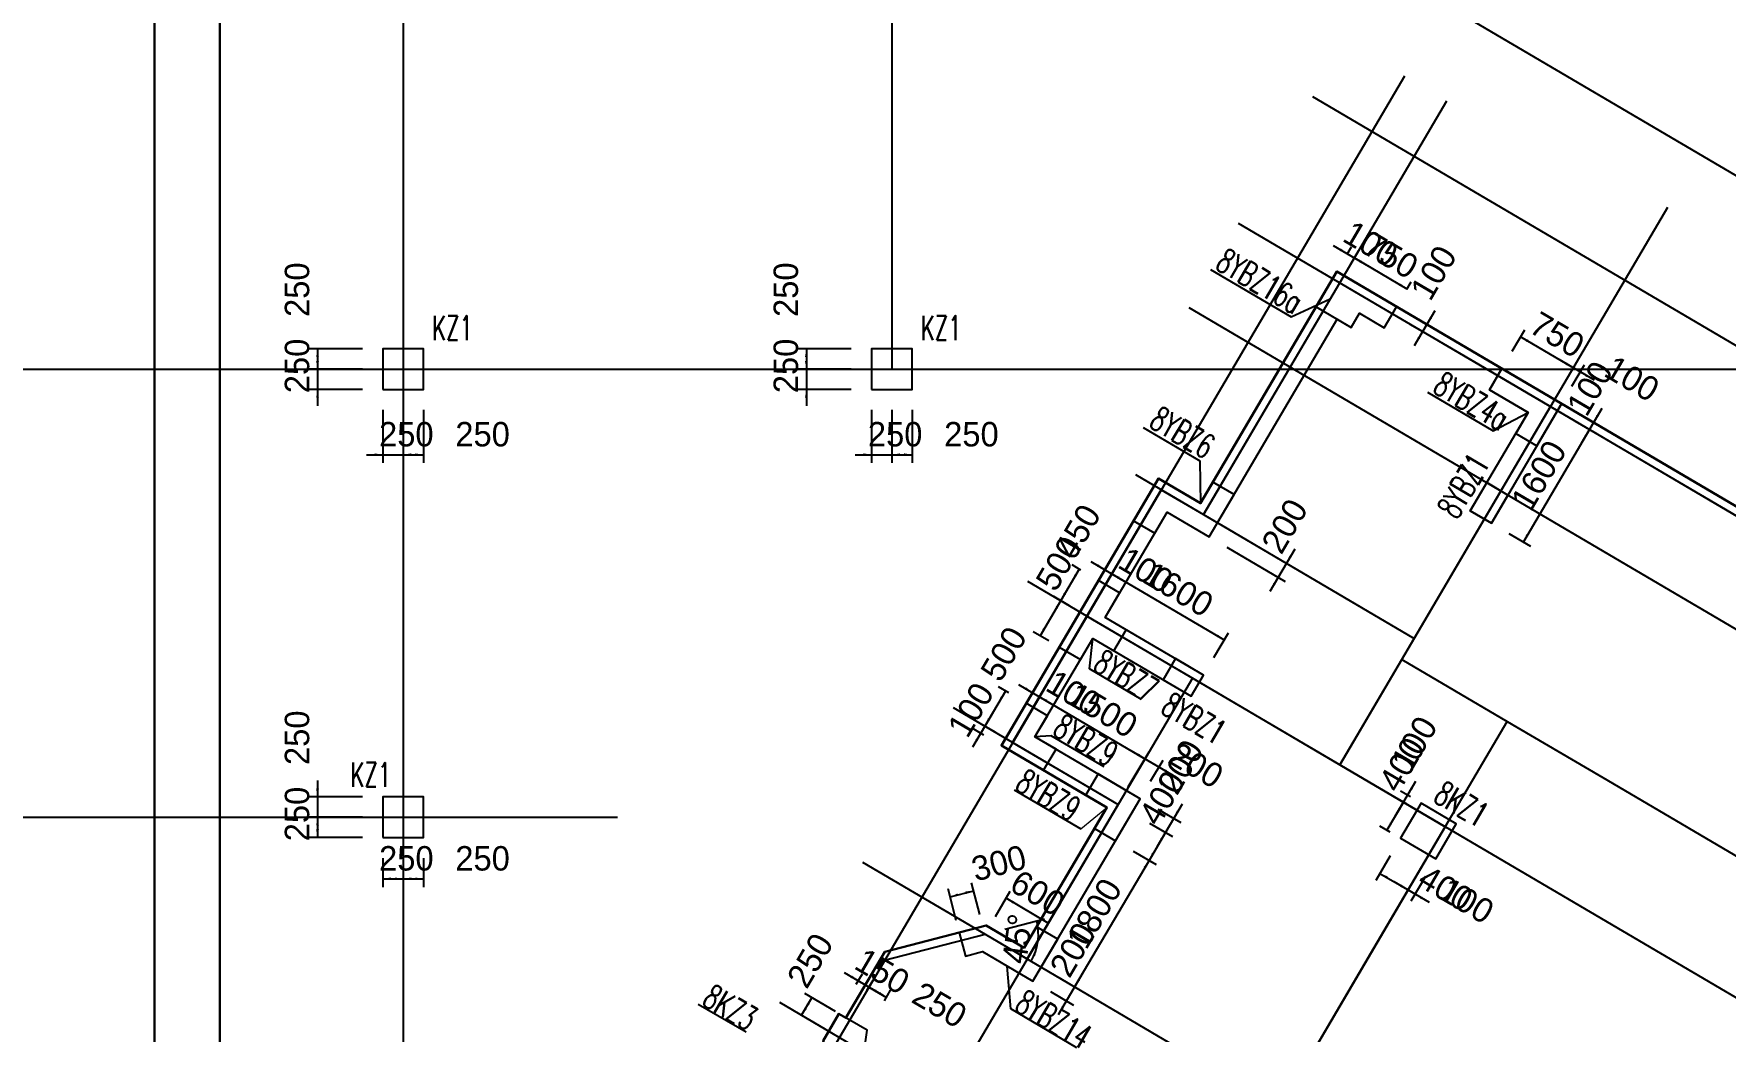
# Model space of a CAD drawing. Extents: x 387171 to 699106, y 11966 to 245688.
# Drawn here: x 574726 to 595486, y 181962 to 194205 of the extents above; entities that cross this region are included whole.
import ezdxf

# ---------------------------------------------------------------- set-up
doc = ezdxf.new("R2010")
doc.units = 0
doc.header["$LTSCALE"] = 100
doc.header["$MEASUREMENT"] = 0
for name, color, linetype in [('b边缘构件', 235, 'Continuous'), ('COLU', 7, 'Continuous'), ('colu-主楼', 7, 'Continuous'), ('DIM', 3, 'Continuous'), ('DOTE', 253, 'Continuous'), ('h后浇带', 51, 'Continuous'), ('NUM', 7, 'Continuous'), ('wall-主楼', 2, 'Continuous'), ('Y阴影', 254, 'Continuous'), ('小尺寸', 4, 'Continuous'), ('网格', 253, 'Continuous'), ('边缘构件标注', 1, 'Continuous')]:
    doc.layers.add(name, color=color, linetype=linetype)
doc.layers.add('配箍校核', color=2, linetype='ByLayer', lineweight=18)
doc.styles.get("Standard").update_dxf_attribs({"font": 'standard'})
doc.styles.add('tk', font='tk')
doc.dimstyles.get("Standard").update_dxf_attribs({"dimtxt": 300, "dimasz": 100, "dimexe": 100, "dimexo": 250, "dimgap": 100, "dimtad": 0, "dimtoh": 1, "dimdec": 0, "dimdsep": 46, "dimcen": 0.09, "dimclrt": 7, "dimadec": 0, "dimazin": 0, "dimtfac": 1, "dimtdec": 4, "dimtofl": 0, "dimtmove": 0, "dimatfit": 3, "dimfxl": 1, "dimtolj": 1, "dimtzin": 0, "dimarcsym": 0})

# ---------------------------------------------------------------- blocks, each defined once
blk = doc.blocks.new('*D2831')
at = {"layer": '小尺寸', "color": 0, "linetype": 'ByBlock', "lineweight": -2}
for p, q in [((591672, 190378), (591925, 190809)), ((591617, 190642), (591860, 190500)), ((591667, 190729), (591910, 190586))]:
    blk.add_line(p, q, dxfattribs=at)
for points in [[(591824, 190637), (591860, 190731), (591889, 190714)], [(591773, 190550), (591737, 190456), (591708, 190473)]]:
    blk.add_solid(points, dxfattribs=at)
at = {"layer": '小尺寸', "color": 7, "linetype": 'Continuous', "lineweight": -2, "insert": (591908, 191272), "char_height": 300, "width": 476.67, "attachment_point": 5, "rotation": 59.5454, "style": 'tk'}
blk.add_mtext('100', dxfattribs=at)
blk = doc.blocks.new('*D3752')
at = {"layer": '小尺寸', "color": 0, "linetype": 'ByBlock', "lineweight": -2}
for p, q in [((589298, 188178), (590187, 187655)), ((589369, 187904), (590086, 187483)), ((590202, 187878), (589898, 187361))]:
    blk.add_line(p, q, dxfattribs=at)
for points in [[(590101, 187706), (590137, 187800), (590166, 187783)], [(589999, 187533), (589963, 187439), (589934, 187455)]]:
    blk.add_solid(points, dxfattribs=at)
at = {"layer": '小尺寸', "color": 7, "linetype": 'Continuous', "lineweight": -2, "insert": (590080, 188163), "char_height": 300, "width": 566.67, "attachment_point": 5, "rotation": 59.5454, "style": 'tk'}
blk.add_mtext('200', dxfattribs=at)
blk = doc.blocks.new('*D3659')
at = {"layer": '小尺寸', "color": 0, "linetype": 'ByBlock', "lineweight": -2}
for p, q in [((593972, 189606), (593718, 189175)), ((593643, 189451), (593906, 189297)), ((593693, 189538), (593956, 189383))]:
    blk.add_line(p, q, dxfattribs=at)
for points in [[(593820, 189347), (593783, 189253), (593755, 189269)], [(593870, 189433), (593907, 189528), (593935, 189511)]]:
    blk.add_solid(points, dxfattribs=at)
at = {"layer": '小尺寸', "color": 7, "linetype": 'Continuous', "lineweight": -2, "insert": (593826, 189852), "char_height": 300, "width": 476.67, "attachment_point": 5, "rotation": 59.5454, "style": 'tk'}
blk.add_mtext('100', dxfattribs=at)
blk = doc.blocks.new('*D4577')
at = {"layer": '小尺寸', "color": 0, "linetype": 'ByBlock', "lineweight": -2}
for p, q in [((593820, 189347), (593009, 187968)), ((593643, 189451), (593906, 189297)), ((592832, 188072), (593095, 187917))]:
    blk.add_line(p, q, dxfattribs=at)
for points in [[(593820, 189347), (593783, 189253), (593755, 189269)], [(593009, 187968), (593045, 188063), (593074, 188046)]]:
    blk.add_solid(points, dxfattribs=at)
at = {"layer": '小尺寸', "color": 7, "linetype": 'Continuous', "lineweight": -2, "insert": (593199, 188784), "char_height": 300, "width": 685, "attachment_point": 5, "rotation": 59.5454, "style": 'tk'}
blk.add_mtext('1600', dxfattribs=at)
blk = doc.blocks.new('*D4158')
at = {"layer": '小尺寸', "color": 0, "linetype": 'ByBlock', "lineweight": -2}
for p, q in [((593880, 189953), (593449, 190207)), ((593468, 189844), (593672, 190192)), ((593604, 189880), (593758, 190141))]:
    blk.add_line(p, q, dxfattribs=at)
for points in [[(593621, 190105), (593526, 190142), (593543, 190170)], [(593707, 190055), (593802, 190018), (593785, 189990)]]:
    blk.add_solid(points, dxfattribs=at)
at = {"layer": '小尺寸', "color": 7, "linetype": 'Continuous', "lineweight": -2, "insert": (594343, 189971), "char_height": 300, "width": 476.67, "attachment_point": 5, "rotation": 329.5454, "style": 'tk'}
blk.add_mtext('100', dxfattribs=at)
blk = doc.blocks.new('*D338')
at = {"layer": '小尺寸', "color": 0, "linetype": 'ByBlock', "lineweight": -2}
for p, q in [((592872, 190311), (593025, 190572)), ((593621, 190105), (592975, 190485)), ((593468, 189844), (593672, 190192))]:
    blk.add_line(p, q, dxfattribs=at)
for points in [[(592975, 190485), (593069, 190449), (593052, 190420)], [(593621, 190105), (593526, 190142), (593543, 190170)]]:
    blk.add_solid(points, dxfattribs=at)
at = {"layer": '小尺寸', "color": 7, "linetype": 'Continuous', "lineweight": -2, "insert": (593424, 190511), "char_height": 300, "width": 566.67, "attachment_point": 5, "rotation": 329.5454, "style": 'tk'}
blk.add_mtext('750', dxfattribs=at)
blk = doc.blocks.new('*D213')
at = {"layer": '小尺寸', "color": 0, "linetype": 'ByBlock', "lineweight": -2}
for p, q in [((587579, 187622), (587472, 187685)), ((587558, 187635), (587330, 187247)), ((587437, 187184), (587244, 187297))]:
    blk.add_line(p, q, dxfattribs=at)
for points in [[(587558, 187635), (587522, 187540), (587493, 187557)], [(587330, 187247), (587366, 187341), (587395, 187324)]]:
    blk.add_solid(points, dxfattribs=at)
at = {"layer": '小尺寸', "color": 7, "linetype": 'Continuous', "lineweight": -2, "insert": (587539, 188096), "char_height": 300, "width": 576.67, "attachment_point": 5, "rotation": 59.5454, "style": 'tk'}
blk.add_mtext('450', dxfattribs=at)
blk = doc.blocks.new('*D898')
at = {"layer": '小尺寸', "color": 0, "linetype": 'ByBlock', "lineweight": -2}
for p, q in [((587699, 187728), (588130, 187475)), ((587921, 187711), (587922, 187713)), ((588007, 187660), (588008, 187662))]:
    blk.add_line(p, q, dxfattribs=at)
for points in [[(587871, 187627), (587777, 187663), (587794, 187692)], [(587958, 187576), (588052, 187540), (588035, 187511)]]:
    blk.add_solid(points, dxfattribs=at)
at = {"layer": '小尺寸', "color": 7, "linetype": 'Continuous', "lineweight": -2, "insert": (588376, 187620), "char_height": 300, "width": 476.67, "attachment_point": 5, "rotation": 329.5454, "style": 'tk'}
blk.add_mtext('100', dxfattribs=at)
blk = doc.blocks.new('*D464')
at = {"layer": '小尺寸', "color": 0, "linetype": 'ByBlock', "lineweight": -2}
for p, q in [((587958, 187576), (589337, 186765)), ((588007, 187660), (588008, 187662)), ((589209, 186548), (589388, 186851))]:
    blk.add_line(p, q, dxfattribs=at)
for points in [[(587958, 187576), (588052, 187540), (588035, 187511)], [(589337, 186765), (589242, 186801), (589259, 186830)]]:
    blk.add_solid(points, dxfattribs=at)
at = {"layer": '小尺寸', "color": 7, "linetype": 'Continuous', "lineweight": -2, "insert": (588774, 187386), "char_height": 300, "width": 685, "attachment_point": 5, "rotation": 329.5454, "style": 'tk'}
blk.add_mtext('1600', dxfattribs=at)
blk = doc.blocks.new('*D1414')
at = {"layer": '小尺寸', "color": 0, "linetype": 'ByBlock', "lineweight": -2}
for p, q in [((586812, 186219), (587243, 185966)), ((587034, 186203), (587035, 186204)), ((587120, 186152), (587121, 186153))]:
    blk.add_line(p, q, dxfattribs=at)
for points in [[(586984, 186118), (586889, 186154), (586906, 186183)], [(587070, 186067), (587165, 186031), (587148, 186002)]]:
    blk.add_solid(points, dxfattribs=at)
at = {"layer": '小尺寸', "color": 7, "linetype": 'Continuous', "lineweight": -2, "insert": (587489, 186111), "char_height": 300, "width": 476.67, "attachment_point": 5, "rotation": 329.5454, "style": 'tk'}
blk.add_mtext('100', dxfattribs=at)
blk = doc.blocks.new('*D1312')
at = {"layer": '小尺寸', "color": 0, "linetype": 'ByBlock', "lineweight": -2}
for p, q in [((587070, 186067), (588363, 185307)), ((587120, 186152), (587121, 186153)), ((588160, 184961), (588414, 185393))]:
    blk.add_line(p, q, dxfattribs=at)
for points in [[(587070, 186067), (587165, 186031), (587148, 186002)], [(588363, 185307), (588269, 185343), (588286, 185372)]]:
    blk.add_solid(points, dxfattribs=at)
at = {"layer": '小尺寸', "color": 7, "linetype": 'Continuous', "lineweight": -2, "insert": (587844, 185902), "char_height": 300, "width": 690, "attachment_point": 5, "rotation": 329.5454, "style": 'tk'}
blk.add_mtext('1500', dxfattribs=at)
blk = doc.blocks.new('*D1034')
at = {"layer": '小尺寸', "color": 0, "linetype": 'ByBlock', "lineweight": -2}
for p, q in [((588160, 184961), (588414, 185393)), ((588191, 185408), (588708, 185104)), ((588434, 185032), (588586, 185291))]:
    blk.add_line(p, q, dxfattribs=at)
for points in [[(588363, 185307), (588269, 185343), (588286, 185372)], [(588536, 185205), (588630, 185169), (588614, 185140)]]:
    blk.add_solid(points, dxfattribs=at)
at = {"layer": '小尺寸', "color": 7, "linetype": 'Continuous', "lineweight": -2, "insert": (588993, 185226), "char_height": 300, "width": 566.67, "attachment_point": 5, "rotation": 329.5454, "style": 'tk'}
blk.add_mtext('200', dxfattribs=at)
blk = doc.blocks.new('*D1820')
at = {"layer": '小尺寸', "color": 0, "linetype": 'ByBlock', "lineweight": -2}
for p, q in [((586653, 186137), (586399, 185706)), ((586692, 186114), (586566, 186188)), ((586525, 185632), (586313, 185757))]:
    blk.add_line(p, q, dxfattribs=at)
for points in [[(586653, 186137), (586616, 186042), (586587, 186059)], [(586399, 185706), (586435, 185801), (586464, 185784)]]:
    blk.add_solid(points, dxfattribs=at)
at = {"layer": '小尺寸', "color": 7, "linetype": 'Continuous', "lineweight": -2, "insert": (586631, 186594), "char_height": 300, "width": 566.67, "attachment_point": 5, "rotation": 59.5454, "style": 'tk'}
blk.add_mtext('500', dxfattribs=at)
blk = doc.blocks.new('*D1029')
at = {"layer": '小尺寸', "color": 0, "linetype": 'ByBlock', "lineweight": -2}
for p, q in [((590675, 191606), (591106, 191353)), ((590846, 191502), (590898, 191591)), ((590881, 191365), (590985, 191540))]:
    blk.add_line(p, q, dxfattribs=at)
for points in [[(590848, 191505), (590753, 191541), (590770, 191570)], [(590934, 191454), (591029, 191418), (591012, 191389)]]:
    blk.add_solid(points, dxfattribs=at)
at = {"layer": '小尺寸', "color": 7, "linetype": 'Continuous', "lineweight": -2, "insert": (591135, 191626), "char_height": 300, "width": 476.67, "attachment_point": 5, "rotation": 329.5454, "style": 'tk'}
blk.add_mtext('100', dxfattribs=at)
blk = doc.blocks.new('*D2082')
at = {"layer": '小尺寸', "color": 0, "linetype": 'ByBlock', "lineweight": -2}
for p, q in [((590881, 191365), (590985, 191540)), ((590934, 191454), (591580, 191074)), ((591579, 191071), (591631, 191160))]:
    blk.add_line(p, q, dxfattribs=at)
for points in [[(590934, 191454), (591029, 191418), (591012, 191389)], [(591580, 191074), (591486, 191110), (591503, 191139)]]:
    blk.add_solid(points, dxfattribs=at)
at = {"layer": '小尺寸', "color": 7, "linetype": 'Continuous', "lineweight": -2, "insert": (591384, 191480), "char_height": 300, "width": 566.67, "attachment_point": 5, "rotation": 329.5454, "style": 'tk'}
blk.add_mtext('750', dxfattribs=at)
blk = doc.blocks.new('*D313')
at = {"layer": '小尺寸', "color": 0, "linetype": 'ByBlock', "lineweight": -2}
for p, q in [((591436, 184601), (591689, 185032)), ((591575, 184751), (591451, 184824)), ((591625, 184837), (591501, 184910))]:
    blk.add_line(p, q, dxfattribs=at)
for points in [[(591537, 184773), (591501, 184679), (591472, 184695)], [(591588, 184859), (591624, 184954), (591653, 184937)]]:
    blk.add_solid(points, dxfattribs=at)
at = {"layer": '小尺寸', "color": 7, "linetype": 'Continuous', "lineweight": -2, "insert": (591671, 185495), "char_height": 300, "width": 476.67, "attachment_point": 5, "rotation": 59.5454, "style": 'tk'}
blk.add_mtext('100', dxfattribs=at)
blk = doc.blocks.new('*D51')
at = {"layer": '小尺寸', "color": 0, "linetype": 'ByBlock', "lineweight": -2}
for p, q in [((591537, 184773), (591334, 184428)), ((591575, 184751), (591451, 184824)), ((591372, 184406), (591248, 184479))]:
    blk.add_line(p, q, dxfattribs=at)
for points in [[(591537, 184773), (591501, 184679), (591472, 184695)], [(591334, 184428), (591370, 184523), (591399, 184506)]]:
    blk.add_solid(points, dxfattribs=at)
at = {"layer": '小尺寸', "color": 7, "linetype": 'Continuous', "lineweight": -2, "insert": (591518, 185235), "char_height": 300, "width": 576.67, "attachment_point": 5, "rotation": 59.5454, "style": 'tk'}
blk.add_mtext('400', dxfattribs=at)
blk = doc.blocks.new('*D843')
at = {"layer": '小尺寸', "color": 0, "linetype": 'ByBlock', "lineweight": -2}
for p, q in [((591375, 184115), (591197, 183813)), ((591248, 183899), (591593, 183696)), ((591719, 183912), (591542, 183610))]:
    blk.add_line(p, q, dxfattribs=at)
for points in [[(591248, 183899), (591343, 183863), (591326, 183834)], [(591593, 183696), (591498, 183733), (591515, 183761)]]:
    blk.add_solid(points, dxfattribs=at)
at = {"layer": '小尺寸', "color": 7, "linetype": 'Continuous', "lineweight": -2, "insert": (592054, 183715), "char_height": 300, "width": 576.67, "attachment_point": 5, "rotation": 329.5454, "style": 'tk'}
blk.add_mtext('400', dxfattribs=at)
blk = doc.blocks.new('*D562')
at = {"layer": '小尺寸', "color": 0, "linetype": 'ByBlock', "lineweight": -2}
for p, q in [((591420, 183798), (591851, 183544)), ((591719, 183912), (591542, 183610)), ((591806, 183861), (591628, 183559))]:
    blk.add_line(p, q, dxfattribs=at)
for points in [[(591593, 183696), (591498, 183733), (591515, 183761)], [(591679, 183646), (591774, 183609), (591757, 183581)]]:
    blk.add_solid(points, dxfattribs=at)
at = {"layer": '小尺寸', "color": 7, "linetype": 'Continuous', "lineweight": -2, "insert": (592314, 183562), "char_height": 300, "width": 476.67, "attachment_point": 5, "rotation": 329.5454, "style": 'tk'}
blk.add_mtext('100', dxfattribs=at)
blk = doc.blocks.new('*D537')
at = {"layer": '小尺寸', "color": 0, "linetype": 'ByBlock', "lineweight": -2}
for p, q in [((584149, 182157), (584276, 182373)), ((584566, 182202), (584190, 182423)), ((584439, 181986), (584063, 182207))]:
    blk.add_line(p, q, dxfattribs=at)
for points in [[(584276, 182373), (584240, 182278), (584211, 182295)], [(584149, 182157), (584186, 182251), (584214, 182234)]]:
    blk.add_solid(points, dxfattribs=at)
at = {"layer": '小尺寸', "color": 7, "linetype": 'Continuous', "lineweight": -2, "insert": (584255, 182830), "char_height": 300, "width": 566.67, "attachment_point": 5, "rotation": 59.5277, "style": 'tk'}
blk.add_mtext('250', dxfattribs=at)
blk = doc.blocks.new('*D4229')
at = {"layer": '小尺寸', "color": 0, "linetype": 'ByBlock', "lineweight": -2}
for p, q in [((584674, 182682), (585148, 182403)), ((584821, 182538), (584897, 182666)), ((584950, 182462), (585026, 182590))]:
    blk.add_line(p, q, dxfattribs=at)
for points in [[(584846, 182580), (584752, 182617), (584769, 182645)], [(584976, 182504), (585070, 182468), (585053, 182439)]]:
    blk.add_solid(points, dxfattribs=at)
at = {"layer": '小尺寸', "color": 7, "linetype": 'Continuous', "lineweight": -2, "insert": (585141, 182697), "char_height": 300, "width": 476.67, "attachment_point": 5, "rotation": 329.5454, "style": 'tk'}
blk.add_mtext('150', dxfattribs=at)
blk = doc.blocks.new('*D411')
at = {"layer": '小尺寸', "color": 0, "linetype": 'ByBlock', "lineweight": -2}
for p, q in [((584950, 182462), (585026, 182590)), ((584976, 182504), (585192, 182377)), ((585166, 182333), (585242, 182464))]:
    blk.add_line(p, q, dxfattribs=at)
for points in [[(584976, 182504), (585070, 182468), (585053, 182439)], [(585192, 182377), (585097, 182414), (585114, 182442)]]:
    blk.add_solid(points, dxfattribs=at)
at = {"layer": '小尺寸', "color": 7, "linetype": 'Continuous', "lineweight": -2, "insert": (585844, 182284), "char_height": 300, "width": 566.67, "attachment_point": 5, "rotation": 329.5454, "style": 'tk'}
blk.add_mtext('250', dxfattribs=at)
blk = doc.blocks.new('*D301')
at = {"layer": '小尺寸', "color": 0, "linetype": 'ByBlock', "lineweight": -2}
for p, q in [((586500, 185878), (586247, 185447)), ((586388, 185597), (586262, 185670)), ((586525, 185632), (586313, 185757))]:
    blk.add_line(p, q, dxfattribs=at)
for points in [[(586348, 185620), (586312, 185525), (586283, 185542)], [(586399, 185706), (586435, 185801), (586464, 185784)]]:
    blk.add_solid(points, dxfattribs=at)
at = {"layer": '小尺寸', "color": 7, "linetype": 'Continuous', "lineweight": -2, "insert": (586227, 185907), "char_height": 300, "width": 476.67, "attachment_point": 5, "rotation": 59.5454, "style": 'tk'}
blk.add_mtext('100', dxfattribs=at)
blk = doc.blocks.new('*D22')
at = {"layer": '小尺寸', "color": 0, "linetype": 'ByBlock', "lineweight": -2}
for p, q in [((588819, 184747), (588515, 184230)), ((588523, 184689), (588804, 184524)), ((588421, 184517), (588703, 184352))]:
    blk.add_line(p, q, dxfattribs=at)
for points in [[(588718, 184575), (588754, 184669), (588783, 184652)], [(588616, 184402), (588580, 184308), (588551, 184324)]]:
    blk.add_solid(points, dxfattribs=at)
at = {"layer": '小尺寸', "color": 7, "linetype": 'Continuous', "lineweight": -2, "insert": (588799, 185206), "char_height": 300, "width": 566.67, "attachment_point": 5, "rotation": 59.5454, "style": 'tk'}
blk.add_mtext('200', dxfattribs=at)
blk = doc.blocks.new('*D833')
at = {"layer": '小尺寸', "color": 0, "linetype": 'ByBlock', "lineweight": -2}
for p, q in [((588616, 184402), (588414, 184057)), ((588421, 184517), (588703, 184352)), ((588218, 184172), (588500, 184007))]:
    blk.add_line(p, q, dxfattribs=at)
for points in [[(588616, 184402), (588580, 184308), (588551, 184324)], [(588414, 184057), (588450, 184152), (588479, 184135)]]:
    blk.add_solid(points, dxfattribs=at)
at = {"layer": '小尺寸', "color": 7, "linetype": 'Continuous', "lineweight": -2, "insert": (588575, 184826), "char_height": 300, "width": 576.67, "attachment_point": 5, "rotation": 59.5454, "style": 'tk'}
blk.add_mtext('400', dxfattribs=at)
blk = doc.blocks.new('*D551')
at = {"layer": '小尺寸', "color": 0, "linetype": 'ByBlock', "lineweight": -2}
for p, q in [((588218, 184172), (588500, 184007)), ((588414, 184057), (587501, 182506)), ((587306, 182621), (587588, 182455))]:
    blk.add_line(p, q, dxfattribs=at)
for points in [[(588414, 184057), (588377, 183963), (588349, 183980)], [(587501, 182506), (587538, 182600), (587566, 182584)]]:
    blk.add_solid(points, dxfattribs=at)
at = {"layer": '小尺寸', "color": 7, "linetype": 'Continuous', "lineweight": -2, "insert": (587742, 183408), "char_height": 300, "width": 690, "attachment_point": 5, "rotation": 59.5454, "style": 'tk'}
blk.add_mtext('1800', dxfattribs=at)
blk = doc.blocks.new('*D1655')
at = {"layer": '小尺寸', "color": 0, "linetype": 'ByBlock', "lineweight": -2}
for p, q in [((587603, 182678), (587299, 182161)), ((587306, 182621), (587588, 182455)), ((587205, 182448), (587486, 182283))]:
    blk.add_line(p, q, dxfattribs=at)
for points in [[(587501, 182506), (587538, 182600), (587566, 182584)], [(587400, 182333), (587364, 182239), (587335, 182256)]]:
    blk.add_solid(points, dxfattribs=at)
at = {"layer": '小尺寸', "color": 7, "linetype": 'Continuous', "lineweight": -2, "insert": (587480, 182963), "char_height": 300, "width": 566.67, "attachment_point": 5, "rotation": 59.5454, "style": 'tk'}
blk.add_mtext('200', dxfattribs=at)
blk = doc.blocks.new('*D109')
at = {"layer": '小尺寸', "color": 0, "linetype": 'ByBlock', "lineweight": -2}
for p, q in [((586338, 183395), (586237, 183784)), ((586048, 183319), (585947, 183708)), ((585972, 183612), (586262, 183687))]:
    blk.add_line(p, q, dxfattribs=at)
for points in [[(585972, 183612), (586065, 183653), (586073, 183621)], [(586262, 183687), (586170, 183646), (586161, 183678)]]:
    blk.add_solid(points, dxfattribs=at)
at = {"layer": '小尺寸', "color": 7, "linetype": 'Continuous', "lineweight": -2, "insert": (586571, 184025), "char_height": 300, "width": 566.67, "attachment_point": 5, "rotation": 14.5454, "style": 'tk'}
blk.add_mtext('300', dxfattribs=at)
blk = doc.blocks.new('*D4364')
at = {"layer": '小尺寸', "color": 0, "linetype": 'ByBlock', "lineweight": -2}
blk.add_line((586643, 183216), (587132, 183342), dxfattribs=at)
blk.add_arc((586401, 183153), 655, 329.5454, 14.5454, dxfattribs=at)
for points in [[(587035, 183317), (587069, 183222), (587036, 183216)], [(586966, 182821), (586995, 182918), (587025, 182903)]]:
    blk.add_solid(points, dxfattribs=at)
at = {"layer": '小尺寸', "color": 7, "linetype": 'Continuous', "lineweight": -2, "insert": (586951, 183076), "char_height": 300, "width": 463.33, "attachment_point": 8, "rotation": 82.0454, "style": 'tk'}
blk.add_mtext('45%%D', dxfattribs=at)
blk = doc.blocks.new('*D1401')
at = {"layer": '小尺寸', "color": 0, "linetype": 'ByBlock', "lineweight": -2}
for p, q in [((586528, 183368), (586711, 183681)), ((587178, 183290), (586661, 183595)), ((587045, 183064), (587229, 183377))]:
    blk.add_line(p, q, dxfattribs=at)
for points in [[(586661, 183595), (586755, 183558), (586738, 183530)], [(587178, 183290), (587083, 183327), (587100, 183356)]]:
    blk.add_solid(points, dxfattribs=at)
at = {"layer": '小尺寸', "color": 7, "linetype": 'Continuous', "lineweight": -2, "insert": (587046, 183658), "char_height": 300, "width": 556.67, "attachment_point": 5, "rotation": 329.5454, "style": 'tk'}
blk.add_mtext('600', dxfattribs=at)
blk = doc.blocks.new('*D149')
at = {"layer": '小尺寸', "color": 0, "linetype": 'ByBlock', "lineweight": -2}
for p, q in [((587437, 187184), (587244, 187297)), ((587330, 187247), (587077, 186816)), ((587184, 186753), (586990, 186866))]:
    blk.add_line(p, q, dxfattribs=at)
for points in [[(587330, 187247), (587294, 187152), (587265, 187169)], [(587077, 186816), (587113, 186910), (587142, 186893)]]:
    blk.add_solid(points, dxfattribs=at)
at = {"layer": '小尺寸', "color": 7, "linetype": 'Continuous', "lineweight": -2, "insert": (587309, 187704), "char_height": 300, "width": 566.67, "attachment_point": 5, "rotation": 59.5454, "style": 'tk'}
blk.add_mtext('500', dxfattribs=at)
blk = doc.blocks.new('*D3326')
at = {"layer": 'DIM', "color": 0, "linetype": 'ByBlock', "lineweight": -2}
for p, q in [((584758, 190338), (584108, 190338)), ((584208, 190338), (584208, 190088)), ((584758, 190088), (584108, 190088))]:
    blk.add_line(p, q, dxfattribs=at)
for points in [[(584208, 190338), (584225, 190238), (584191, 190238)], [(584208, 190088), (584191, 190188), (584225, 190188)]]:
    blk.add_solid(points, dxfattribs=at)
at = {"layer": 'DIM', "color": 7, "linetype": 'Continuous', "lineweight": -2, "insert": (583958, 191064), "char_height": 300, "width": 566.67, "attachment_point": 5, "rotation": 90, "style": 'tk'}
blk.add_mtext('250', dxfattribs=at)
blk = doc.blocks.new('*D3059')
at = {"layer": 'DIM', "color": 0, "linetype": 'ByBlock', "lineweight": -2}
for p, q in [((584208, 190288), (584208, 189638)), ((584758, 190088), (584108, 190088)), ((584758, 189838), (584108, 189838))]:
    blk.add_line(p, q, dxfattribs=at)
for points in [[(584208, 190088), (584191, 190188), (584225, 190188)], [(584208, 189838), (584225, 189738), (584191, 189738)]]:
    blk.add_solid(points, dxfattribs=at)
at = {"layer": 'DIM', "color": 7, "linetype": 'Continuous', "lineweight": -2, "insert": (583958, 190128), "char_height": 300, "width": 566.67, "attachment_point": 5, "rotation": 90, "style": 'tk'}
blk.add_mtext('250', dxfattribs=at)
blk = doc.blocks.new('*D4103')
at = {"layer": 'DIM', "color": 0, "linetype": 'ByBlock', "lineweight": -2}
for p, q in [((585008, 189588), (585008, 188938)), ((585258, 189588), (585258, 188938)), ((584808, 189038), (585458, 189038))]:
    blk.add_line(p, q, dxfattribs=at)
for points in [[(585008, 189038), (584908, 189021), (584908, 189055)], [(585258, 189038), (585358, 189055), (585358, 189021)]]:
    blk.add_solid(points, dxfattribs=at)
at = {"layer": 'DIM', "color": 7, "linetype": 'Continuous', "lineweight": -2, "insert": (585298, 189288), "char_height": 300, "width": 566.67, "attachment_point": 5, "style": 'tk'}
blk.add_mtext('250', dxfattribs=at)
blk = doc.blocks.new('*D3841')
at = {"layer": 'DIM', "color": 0, "linetype": 'ByBlock', "lineweight": -2}
for p, q in [((585258, 189588), (585258, 188938)), ((585508, 189588), (585508, 188938)), ((585258, 189038), (585508, 189038))]:
    blk.add_line(p, q, dxfattribs=at)
for points in [[(585258, 189038), (585358, 189055), (585358, 189021)], [(585508, 189038), (585408, 189021), (585408, 189055)]]:
    blk.add_solid(points, dxfattribs=at)
at = {"layer": 'DIM', "color": 7, "linetype": 'Continuous', "lineweight": -2, "insert": (586234, 189288), "char_height": 300, "width": 566.67, "attachment_point": 5, "style": 'tk'}
blk.add_mtext('250', dxfattribs=at)
blk = doc.blocks.new('*D18')
at = {"layer": 'DIM', "color": 0, "linetype": 'ByBlock', "lineweight": -2}
for p, q in [((578758, 190338), (578108, 190338)), ((578208, 190338), (578208, 190088)), ((578758, 190088), (578108, 190088))]:
    blk.add_line(p, q, dxfattribs=at)
for points in [[(578208, 190338), (578225, 190238), (578191, 190238)], [(578208, 190088), (578191, 190188), (578225, 190188)]]:
    blk.add_solid(points, dxfattribs=at)
at = {"layer": 'DIM', "color": 7, "linetype": 'Continuous', "lineweight": -2, "insert": (577958, 191064), "char_height": 300, "width": 566.67, "attachment_point": 5, "rotation": 90, "style": 'tk'}
blk.add_mtext('250', dxfattribs=at)
blk = doc.blocks.new('*D4529')
at = {"layer": 'DIM', "color": 0, "linetype": 'ByBlock', "lineweight": -2}
for p, q in [((578208, 190288), (578208, 189638)), ((578758, 190088), (578108, 190088)), ((578758, 189838), (578108, 189838))]:
    blk.add_line(p, q, dxfattribs=at)
for points in [[(578208, 190088), (578191, 190188), (578225, 190188)], [(578208, 189838), (578225, 189738), (578191, 189738)]]:
    blk.add_solid(points, dxfattribs=at)
at = {"layer": 'DIM', "color": 7, "linetype": 'Continuous', "lineweight": -2, "insert": (577958, 190128), "char_height": 300, "width": 566.67, "attachment_point": 5, "rotation": 90, "style": 'tk'}
blk.add_mtext('250', dxfattribs=at)
blk = doc.blocks.new('*D608')
at = {"layer": 'DIM', "color": 0, "linetype": 'ByBlock', "lineweight": -2}
for p, q in [((579008, 189588), (579008, 188938)), ((579258, 189588), (579258, 188938)), ((578808, 189038), (579458, 189038))]:
    blk.add_line(p, q, dxfattribs=at)
for points in [[(579008, 189038), (578908, 189021), (578908, 189055)], [(579258, 189038), (579358, 189055), (579358, 189021)]]:
    blk.add_solid(points, dxfattribs=at)
at = {"layer": 'DIM', "color": 7, "linetype": 'Continuous', "lineweight": -2, "insert": (579298, 189288), "char_height": 300, "width": 566.67, "attachment_point": 5, "style": 'tk'}
blk.add_mtext('250', dxfattribs=at)
blk = doc.blocks.new('*D487')
at = {"layer": 'DIM', "color": 0, "linetype": 'ByBlock', "lineweight": -2}
for p, q in [((579258, 189588), (579258, 188938)), ((579508, 189588), (579508, 188938)), ((579258, 189038), (579508, 189038))]:
    blk.add_line(p, q, dxfattribs=at)
for points in [[(579258, 189038), (579358, 189055), (579358, 189021)], [(579508, 189038), (579408, 189021), (579408, 189055)]]:
    blk.add_solid(points, dxfattribs=at)
at = {"layer": 'DIM', "color": 7, "linetype": 'Continuous', "lineweight": -2, "insert": (580234, 189288), "char_height": 300, "width": 566.67, "attachment_point": 5, "style": 'tk'}
blk.add_mtext('250', dxfattribs=at)
blk = doc.blocks.new('*D1021')
at = {"layer": 'DIM', "color": 0, "linetype": 'ByBlock', "lineweight": -2}
for p, q in [((578208, 185038), (578208, 184388)), ((578758, 184838), (578108, 184838)), ((578758, 184588), (578108, 184588))]:
    blk.add_line(p, q, dxfattribs=at)
for points in [[(578208, 184838), (578191, 184938), (578225, 184938)], [(578208, 184588), (578225, 184488), (578191, 184488)]]:
    blk.add_solid(points, dxfattribs=at)
at = {"layer": 'DIM', "color": 7, "linetype": 'Continuous', "lineweight": -2, "insert": (577958, 185564), "char_height": 300, "width": 566.67, "attachment_point": 5, "rotation": 90, "style": 'tk'}
blk.add_mtext('250', dxfattribs=at)
blk = doc.blocks.new('*D751')
at = {"layer": 'DIM', "color": 0, "linetype": 'ByBlock', "lineweight": -2}
for p, q in [((578758, 184588), (578108, 184588)), ((578208, 184588), (578208, 184338)), ((578758, 184338), (578108, 184338))]:
    blk.add_line(p, q, dxfattribs=at)
for points in [[(578208, 184588), (578225, 184488), (578191, 184488)], [(578208, 184338), (578191, 184438), (578225, 184438)]]:
    blk.add_solid(points, dxfattribs=at)
at = {"layer": 'DIM', "color": 7, "linetype": 'Continuous', "lineweight": -2, "insert": (577958, 184628), "char_height": 300, "width": 566.67, "attachment_point": 5, "rotation": 90, "style": 'tk'}
blk.add_mtext('250', dxfattribs=at)
blk = doc.blocks.new('*D1871')
at = {"layer": 'DIM', "color": 0, "linetype": 'ByBlock', "lineweight": -2}
for p, q in [((579008, 184088), (579008, 183732)), ((579258, 184088), (579258, 183732)), ((579008, 183832), (579258, 183832))]:
    blk.add_line(p, q, dxfattribs=at)
for points in [[(579008, 183832), (579108, 183849), (579108, 183816)], [(579258, 183832), (579158, 183816), (579158, 183849)]]:
    blk.add_solid(points, dxfattribs=at)
at = {"layer": 'DIM', "color": 7, "linetype": 'Continuous', "lineweight": -2, "insert": (579298, 184082), "char_height": 300, "width": 566.67, "attachment_point": 5, "style": 'tk'}
blk.add_mtext('250', dxfattribs=at)
blk = doc.blocks.new('*D1466')
at = {"layer": 'DIM', "color": 0, "linetype": 'ByBlock', "lineweight": -2}
for p, q in [((579258, 184088), (579258, 183732)), ((579508, 184088), (579508, 183732)), ((579258, 183832), (579508, 183832))]:
    blk.add_line(p, q, dxfattribs=at)
for points in [[(579258, 183832), (579358, 183849), (579358, 183816)], [(579508, 183832), (579408, 183816), (579408, 183849)]]:
    blk.add_solid(points, dxfattribs=at)
at = {"layer": 'DIM', "color": 7, "linetype": 'Continuous', "lineweight": -2, "insert": (580234, 184082), "char_height": 300, "width": 566.67, "attachment_point": 5, "style": 'tk'}
blk.add_mtext('250', dxfattribs=at)
blk = doc.blocks.new('后浇带现场')
at = {"color": 6, "lineweight": 30}
for points in [[(760007, 730049), (760007, 673430), (717757, 673430), (717757, 730049)], [(759207, 730049), (759207, 674230), (718557, 674230), (718557, 730049)]]:
    blk.add_lwpolyline(points, dxfattribs=at)
at = {"layer": 'h后浇带', "color": 1}
for p, q in [((759207, 651530), (759207, 730049)), ((760007, 730049), (760007, 651530))]:
    blk.add_line(p, q, dxfattribs=at)

msp = doc.modelspace()

# ---------------------------------------------------------------- hatches: boundary and pattern name
at = {"layer": 'Y阴影'}
h = msp.add_hatch(dxfattribs=at)
h.set_pattern_fill('ANSI31', color=256, scale=25, angle=-30.45463, style=0)
h.set_pattern_definition([])
h.paths.add_polyline_path([(590719.2, 191286.2), (590465.8, 190855.2), (590896.8, 190601.8), (590998.2, 190774.2), (591299.9, 190596.8), (591451.9, 190855.4)], flags=0)
h = msp.add_hatch(dxfattribs=at)
h.set_pattern_fill('ANSI31', color=256, scale=25, angle=-30.45463, style=0)
h.set_pattern_definition([])
h.paths.add_polyline_path([(592745, 190095.1), (592592.9, 189836.5), (593067, 189557.7), (592915, 189299.1), (593173.6, 189147), (593477.7, 189664.3)], flags=0)
h = msp.add_hatch(dxfattribs=at)
h.set_pattern_fill('ANSI31', color=256, scale=25, angle=-30.45463, style=0)
h.set_pattern_definition([])
h.paths.add_polyline_path([(588529.4, 188745.6), (588225.2, 188228.3), (588483.8, 188076.3), (588635.9, 188334.9), (589153.1, 188030.8), (589457.2, 188548.1), (589198.6, 188700.1), (589046.6, 188441.5)], flags=0)
h = msp.add_hatch(dxfattribs=at)
h.set_pattern_fill('ANSI31', color=256, scale=25, angle=-30.45463, style=0)
h.set_pattern_definition([])
h.paths.add_polyline_path([(592560.2, 188695.7), (592357.4, 188350.9), (592616, 188198.8), (592818.8, 188543.6)], flags=0)
h = msp.add_hatch(dxfattribs=at)
h.set_pattern_fill('ANSI31', color=256, scale=25, angle=-30.45463, style=0)
h.set_pattern_definition([])
h.paths.add_polyline_path([(587312.9, 186676.7), (587571.5, 186524.6), (587723.6, 186783.3), (587982.2, 186631.2), (588134.2, 186889.8), (587875.6, 187041.9), (588053, 187343.6), (587794.4, 187495.6)], flags=0)
h = msp.add_hatch(dxfattribs=at)
h.set_pattern_fill('ANSI31', color=256, scale=25, angle=-30.45463, style=0)
h.set_pattern_definition([])
h.paths.add_polyline_path([(588585.6, 186276.4), (588930.4, 186073.7), (589082.5, 186332.3), (588737.7, 186535)], flags=0)
h = msp.add_hatch(dxfattribs=at)
h.set_pattern_fill('ANSI31', color=256, scale=25, angle=-30.45463, style=0)
h.set_pattern_definition([])
h.paths.add_polyline_path([(586907.4, 185987.1), (586603.3, 185469.9), (587120.5, 185165.8), (587272.6, 185424.4), (587014, 185576.5), (587166, 185835)], flags=0)
h = msp.add_hatch(dxfattribs=at)
h.set_pattern_fill('ANSI31', color=256, scale=25, angle=-30.45463, style=0)
h.set_pattern_definition([])
h.paths.add_polyline_path([(587789.8, 185120.3), (587637.7, 184861.7), (587896.3, 184709.6), (587744.3, 184451), (588002.9, 184298.9), (588307, 184816.2)], flags=0)
h = msp.add_hatch(dxfattribs=at)
h.set_pattern_fill('ANSI31', color=256, scale=25, angle=-30.45463, style=0)
h.set_pattern_definition([])
h.paths.add_polyline_path([(586160.8, 182883.8), (586371, 182938.4), (586989.2, 182574.9), (587293.3, 183092.1), (587034.7, 183244.2), (586882.6, 182985.6), (586415.9, 183260), (586085.4, 183174.2)], flags=0)

# ---------------------------------------------------------------- linework, layer by layer
at = {"color": 6, "lineweight": 30}
msp.add_lwpolyline([(598218.9, 186876.6), (590719.2, 191286.2), (589046.2, 188441.8), (588528.9, 188745.9), (586602.9, 185470.2), (587895.9, 184709.9), (586882.6, 182985.6), (586415.5, 183260.2), (585172.7, 182938.1), (584694.5, 182124.9), (584608.3, 182175.6), (584414.5, 181845.9), (584510.5, 181475.7), (584607, 181500.7), (584758.2, 180918), (584661.9, 180894.7), (584758, 180524.5), (585087.4, 180328.9), (585138.1, 180415.1), (585951.4, 179937), (587183, 180256.8), (589042.9, 179163.3)], dxfattribs=at)
at = {"layer": 'b边缘构件'}
for points in [[(590719.2, 191286.2), (590465.8, 190855.2), (590896.8, 190601.8), (590998.2, 190774.2), (591299.9, 190596.8), (591451.9, 190855.4), (590719.2, 191286.2)], [(592745, 190095.1), (592592.9, 189836.5), (593067, 189557.7), (592915, 189299.1), (593173.6, 189147), (593477.7, 189664.3), (592745, 190095.1)], [(588529.4, 188745.6), (588225.2, 188228.3), (588483.8, 188076.3), (588635.9, 188334.9), (589153.1, 188030.8), (589457.2, 188548.1), (589198.6, 188700.1), (589046.6, 188441.5), (588529.4, 188745.6)], [(592560.2, 188695.7), (592357.4, 188350.9), (592616, 188198.8), (592818.8, 188543.6), (592560.2, 188695.7)], [(587312.9, 186676.7), (587571.5, 186524.6), (587723.6, 186783.3), (587982.2, 186631.2), (588134.2, 186889.8), (587875.6, 187041.9), (588053, 187343.6), (587794.4, 187495.6), (587312.9, 186676.7)], [(588585.6, 186276.4), (588930.4, 186073.7), (589082.5, 186332.3), (588737.7, 186535), (588585.6, 186276.4)], [(586907.4, 185987.1), (586603.3, 185469.9), (587120.5, 185165.8), (587272.6, 185424.4), (587014, 185576.5), (587166, 185835), (586907.4, 185987.1)], [(587789.8, 185120.3), (587637.7, 184861.7), (587896.3, 184709.6), (587744.3, 184451), (588002.9, 184298.9), (588307, 184816.2), (587789.8, 185120.3)]]:
    msp.add_lwpolyline(points, dxfattribs=at)
msp.add_lwpolyline([(586160.8, 182883.8), (586371, 182938.4), (586989.2, 182574.9), (587293.3, 183092.1), (587034.7, 183244.2), (586882.6, 182985.6), (586415.9, 183260), (586085.4, 183174.2)], close=True, dxfattribs=at)
at = {"layer": 'COLU'}
for points in [[(579008.1, 189837.9), (579508.1, 189837.9), (579508.1, 190337.9), (579008.1, 190337.9)], [(585008.1, 189837.9), (585508.1, 189837.9), (585508.1, 190337.9), (585008.1, 190337.9)], [(579008.1, 184337.9), (579508.1, 184337.9), (579508.1, 184837.9), (579008.1, 184837.9)]]:
    msp.add_lwpolyline(points, close=True, dxfattribs=at)
at = {"layer": 'colu-主楼'}
for points in [[(591932.3, 184076.6), (592185.8, 184507.6), (591754.8, 184761.1), (591501.3, 184330)], [(584510.5, 181475.7), (584897.7, 181576.1), (584953.1, 181972.8), (584608.3, 182175.6), (584414.5, 181845.9)]]:
    msp.add_lwpolyline(points, close=True, dxfattribs=at)
at = {"layer": 'DOTE'}
for p, q in [((579258.1, 213087.9), (579258.1, 100087.9)), ((585258.1, 210429.3), (585258.1, 190087.9)), ((591333.7, 194985.1), (636237, 168582.9)), ((591548.5, 193683), (583632, 180219.3)), ((592065.7, 193378.9), (589082.1, 188304.6)), ((590421.3, 193433.4), (605287.1, 184692.6)), ((594778.5, 192073.9), (590755.8, 185232.4)), ((589509, 191881.8), (639200.8, 162664)), ((588900.8, 190847.3), (603766.6, 182106.6)), ((534043.3, 190087.9), (664518.6, 190087.9)), ((588249.5, 188794.2), (591668.2, 186784.1)), ((586924, 187485.4), (630581.7, 161815.6)), ((588945.6, 186296.8), (585048.4, 179668.7)), ((586011.7, 185933.8), (588033.2, 184745.1)), ((534043.3, 184587.9), (581889.7, 184587.9)), ((592048.9, 184472.1), (588151.7, 177844.1)), ((584896.7, 184037.5), (586918.3, 182848.8)), ((645210.3, 146254), (583882.9, 182313.2))]:
    msp.add_line(p, q, dxfattribs=at)
at = {"layer": 'NUM', "color": 200}
msp.add_line((582880.3, 182292.5), (583468.2, 181954.5), dxfattribs=at)
at = {"layer": 'wall-主楼'}
for points in [[(588307, 184816.2), (587014, 185576.5), (587723.6, 186783.3), (588930.4, 186073.7), (589082.5, 186332.3), (587875.6, 187041.9), (588635.9, 188334.9), (589153.1, 188030.8), (590724.4, 190703.1), (590896.8, 190601.8), (590998.2, 190774.2), (591299.9, 190596.8), (591451.9, 190855.4), (590719.2, 191286.2), (589046.6, 188441.5), (588529.4, 188745.6), (586603.3, 185469.9), (587896.3, 184709.6), (586882.6, 182985.6), (586415.4, 183260.3), (586084.9, 183174.5), (586160.3, 182884.2), (586370.5, 182938.7), (586989.2, 182574.9)], [(592357.4, 188350.9), (593067, 189557.7), (592592.9, 189836.5), (592745, 190095.1), (593477.7, 189664.3), (592616, 188198.8)]]:
    msp.add_lwpolyline(points, close=True, dxfattribs=at)
at = {"layer": '网格'}
for p, q in [((589082.1, 188304.6), (590754.7, 191149.3)), ((590754.7, 191149.3), (591401.2, 190769.2)), ((591401.2, 190769.2), (592694.3, 190008.9)), ((592694.3, 190008.9), (593340.8, 189628.7)), ((592529.8, 188249.5), (593340.8, 189628.7)), ((593340.8, 189628.7), (595927.1, 188108.1)), ((587652.5, 187057.1), (588564.9, 188608.7)), ((588564.9, 188608.7), (589082.1, 188304.6)), ((589082.1, 188304.6), (591668.2, 186784)), ((591668.2, 186784), (592529.8, 188249.5)), ((586740.2, 185505.4), (587652.5, 187057.1)), ((587652.5, 187057.1), (589031.8, 186246.1)), ((591516.1, 186525.4), (591668.2, 186784)), ((590755.8, 185232.4), (591516.1, 186525.4)), ((591516.1, 186525.4), (592809.2, 185765.2)), ((589031.8, 186246.1), (590755.8, 185232.4)), ((592048.9, 184472.1), (592809.2, 185765.2)), ((592809.2, 185765.2), (594102.4, 185004.8)), ((586740.2, 185505.4), (588033.2, 184745.1)), ((590755.8, 185232.4), (592048.9, 184472.1)), ((594102.4, 185004.8), (596515.9, 183585.7)), ((586918.2, 182848.7), (588033.2, 184745.1)), ((591136.5, 182920.5), (592048.9, 184472.1)), ((585168.9, 182833.1), (586400.9, 183152.8)), ((586400.9, 183152.8), (590021.5, 181024)), ((589920.1, 180851.6), (591136.5, 182920.5))]:
    msp.add_line(p, q, dxfattribs=at)
at = {"layer": '边缘构件标注', "color": 200}
for p, q in [((589170.3, 191313.3), (590160.7, 190731)), ((590160.7, 190731), (590638.9, 190952.4)), ((591830.1, 189804.2), (592636.1, 189330.3)), ((592636.1, 189330.3), (593067, 189557.7)), ((588340.7, 189373.2), (589038.7, 188962.7)), ((589038.7, 188962.7), (589046.6, 188441.5)), ((587682.1, 186411.1), (587723.6, 186783.3)), ((588323.4, 186034), (587682.1, 186411.1)), ((587214.6, 185588), (587014, 185576.5)), ((587861.9, 185207.4), (587214.6, 185588)), ((586758.5, 184926.1), (587576, 184445.4)), ((586719, 182235.6), (586674, 182760.2)), ((587528.2, 181759.8), (586719, 182235.6))]:
    msp.add_line(p, q, dxfattribs=at)
at = {"layer": '配箍校核'}
msp.add_line((587576, 184445.4), (587896.3, 184709.6), dxfattribs=at)

# ---------------------------------------------------------------- block references
at = {"color": 3, "lineweight": 30}
msp.add_blockref('后浇带现场', (-182998.7, -527042.1), dxfattribs=at)

# ---------------------------------------------------------------- texts
at = {"layer": 'NUM', "color": 200, "width": 0.7}
for p in [(579614.1, 190444), (585614.1, 190444), (578611.1, 184959.9)]:
    msp.add_text('KZ1', height=300, dxfattribs=at).set_placement(p)
for s, p in [('8KZ1', (591887.2, 184790.3)), ('8KZ3', (582912.3, 182292.9))]:
    msp.add_text(s, height=300, rotation=329.54537, dxfattribs=at).set_placement(p)
at = {"layer": '边缘构件标注', "color": 200, "width": 0.7}
for s, rotation, p in [('8YBZ16a', 329.54537, (589211.1, 191329.7)), ('8YBZ4a', 329.54537, (591880.3, 189814.7)), ('8YBZ6', 329.54537, (588398.7, 189388.6)), ('8YBZ1', 59.54537, (592195.4, 188231)), ('8YBZ7', 329.54537, (587708.4, 186403.6)), ('8YBZ1', 329.54537, (588541.2, 185878.1)), ('8YBZ9', 329.54537, (587213.6, 185610.8)), ('8YBZ9', 329.54537, (586754.1, 184936.7)), ('8YBZ14', 329.54537, (586746.9, 182227.2))]:
    msp.add_text(s, height=300, rotation=rotation, dxfattribs=at).set_placement(p)

# ---------------------------------------------------------------- dimensions: what is measured, and where the dimension line sits
at = {"layer": 'DIM', "color": 200}
for p1, p2, distance, picture, middle in [((579008.1, 190337.9), (579008.1, 190087.9), -800, '*D18', (577958.1, 190556)), ((585008.1, 190337.9), (585008.1, 190087.9), -800, '*D3326', (583958.1, 190556)), ((579008.1, 190087.9), (579008.1, 189837.9), -800, '*D4529', (577958.1, 189619.9)), ((585008.1, 190087.9), (585008.1, 189837.9), -800, '*D3059', (583958.1, 189619.9)), ((579008.1, 189837.9), (579258.1, 189837.9), -800, '*D608', (578790, 189287.9)), ((579258.1, 189837.9), (579508.1, 189837.9), -800, '*D487', (579726.1, 189287.9)), ((585008.1, 189837.9), (585258.1, 189837.9), -800, '*D4103', (584790, 189287.9)), ((585258.1, 189837.9), (585508.1, 189837.9), -800, '*D3841', (585726.1, 189287.9)), ((579008.1, 184837.9), (579008.1, 184587.9), -800, '*D1021', (577958.1, 185056)), ((579008.1, 184587.9), (579008.1, 184337.9), -800, '*D751', (577958.1, 184119.9)), ((579008.1, 184337.9), (579258.1, 184337.9), -505.7, '*D1871', (578790, 184082.2)), ((579258.1, 184337.9), (579508.1, 184337.9), -505.7, '*D1466', (579726.1, 184082.2))]:
    dim = msp.add_aligned_dim(p1=p1, p2=p2, distance=distance, dimstyle='Standard', dxfattribs=at)
    dim.commit()
    dim.dimension.update_dxf_attribs({"geometry": picture, "text_midpoint": middle})
at = {"layer": '小尺寸'}
for base, p1, p2, angle, picture, middle in [((590933.9, 191454.1), (590719.2, 191286.2), (590754.7, 191149.3), 329.54537, '*D1029', (590800.4, 191822.6)), ((591580.4, 191074), (590754.7, 191149.3), (591451.9, 190855.4), 329.54537, '*D2082', (591383.9, 191479.5)), ((591824.1, 190636.6), (591401.2, 190769.2), (591451.9, 190855.4), 59.54537, '*D2831', (591710.9, 190937.3)), ((592974.5, 190485.5), (593340.8, 189628.7), (592745, 190095.1), 329.54537, '*D338', (593424.5, 190510.9)), ((593621, 190105.3), (593477.7, 189664.3), (593340.8, 189628.7), 329.54537, '*D4158', (594008, 190167.8)), ((593819.6, 189347.3), (593477.7, 189664.3), (593427, 189578.1), 59.54537, '*D3659', (593629.4, 189517.1)), ((593008.6, 187968), (593427, 189578.1), (592616, 188198.8), 59.54537, '*D4577', (593198.6, 188784.3)), ((589999.4, 187533.3), (589082.1, 188304.6), (589153.1, 188030.8), 59.54537, '*D3752', (589834.6, 187746.2)), ((587330, 187246.7), (587794.4, 187495.6), (587652.5, 187057.1), 59.54537, '*D213', (587228.5, 187567.4)), ((587076.5, 186815.6), (587652.5, 187057.1), (587399.1, 186626), 59.54537, '*D149', (586987.8, 187157.9)), ((587957.7, 187576), (587794.4, 187495.6), (587880.6, 187444.9), 329.54537, '*D898', (588041.3, 187816.9)), ((589336.9, 186765.1), (587880.6, 187444.9), (589082.5, 186332.3), 329.54537, '*D464', (588774, 187386.1)), ((586399.1, 185706), (586907.4, 185987.1), (586740.2, 185505.4), 59.54537, '*D1820', (586310.3, 186048.2)), ((586348.4, 185619.8), (586740.2, 185505.4), (586603.3, 185469.9), 59.54537, '*D301', (586030.6, 185572.4)), ((587070.3, 186066.9), (586907.4, 185987.1), (586993.6, 185936.4), 329.54537, '*D1414', (587154, 186307.8)), ((588363.4, 185306.6), (586993.6, 185936.4), (588033.2, 184745.1), 329.54537, '*D1312', (587843.6, 185902.3)), ((591587.6, 184859.4), (591790.3, 184624.2), (591841, 184710.4), 59.54537, '*D313', (591474.4, 185160.1)), ((588535.8, 185205.3), (588033.2, 184745.1), (588307, 184816.2), 329.54537, '*D1034', (588576.3, 185471.5)), ((588616.4, 184402.3), (588307, 184816.2), (588205.6, 184643.8), 59.54537, '*D22', (588553.9, 184789.2)), ((591334.1, 184428.3), (591790.3, 184624.2), (591587.5, 184279.4), 59.54537, '*D51', (591220, 184727.5)), ((588413.6, 184057.4), (588205.6, 184643.8), (588002.9, 184298.9), 59.54537, '*D833', (588277.3, 184318.7)), ((587501.3, 182505.8), (588002.9, 184298.9), (587090.6, 182747.3), 59.54537, '*D551', (587742, 183408.3)), ((591592.7, 183696.3), (591501.3, 184330), (591846.1, 184127.3), 329.54537, '*D843', (591547, 184013.2)), ((586660.7, 183594.6), (586918.2, 182848.7), (586400.9, 183152.8), 329.54537, '*D1401', (587046, 183658.1)), ((591678.9, 183645.6), (591846.1, 184127.3), (591932.3, 184076.6), 329.54537, '*D562', (591979.7, 183758.8)), ((587399.9, 182333.4), (587090.6, 182747.3), (586989.2, 182574.9), 59.54537, '*D1655', (587235.1, 182546.3)), ((584975.6, 182504.3), (584694.5, 182322.1), (584823.8, 182246.1), 329.54537, '*D4229', (584785.1, 182906.3)), ((585191.5, 182377.3), (584823.8, 182246.1), (585039, 182117.9), 329.54537, '*D411', (585405.7, 182541.4))]:
    dim = msp.add_linear_dim(base=base, p1=p1, p2=p2, angle=angle, dimstyle='Standard', dxfattribs=at)
    dim.commit()
    dim.dimension.update_dxf_attribs({"geometry": picture, "text_midpoint": middle})
for p1, p2, distance, picture, middle in [((586110.6, 183077.4), (586400.9, 183152.8), 551.8, '*D109', (586054.4, 183891.2)), ((584654.5, 181859.5), (584781.5, 182075.4), 586, '*D537', (583997.4, 182391.4))]:
    dim = msp.add_aligned_dim(p1=p1, p2=p2, distance=distance, dimstyle='Standard', dxfattribs=at)
    dim.commit()
    dim.dimension.update_dxf_attribs({"geometry": picture, "text_midpoint": middle})
dim = msp.add_angular_dim_2l(base=(586068.9, 182588.1), line1=((586400.9, 183152.8), (586968.7, 182819)), line2=((586150.6, 183087.8), (586400.9, 183152.8)), dimstyle='Standard', dxfattribs=at)
dim.commit()
dim.dimension.update_dxf_attribs({"geometry": '*D4364', "text_midpoint": (586344.9, 182751.7)})

doc.saveas('drawing.dxf')
